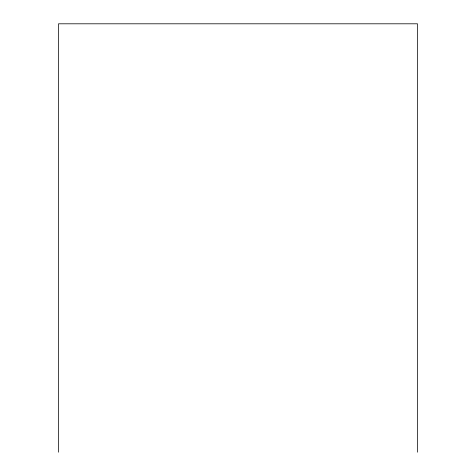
<?xml version="1.0" encoding="UTF-8"?>
<svg xmlns="http://www.w3.org/2000/svg" width="476" height="476" viewBox="0 0 476 476"><rect width="100%" height="100%" fill="white"/><g stroke="black" fill="none" stroke-linecap="round" stroke-linejoin="round"><path stroke-width="0.71" d="M417.5 452.2L417.5 23.8L58.5 23.8L58.5 452.2"/></g></svg>
